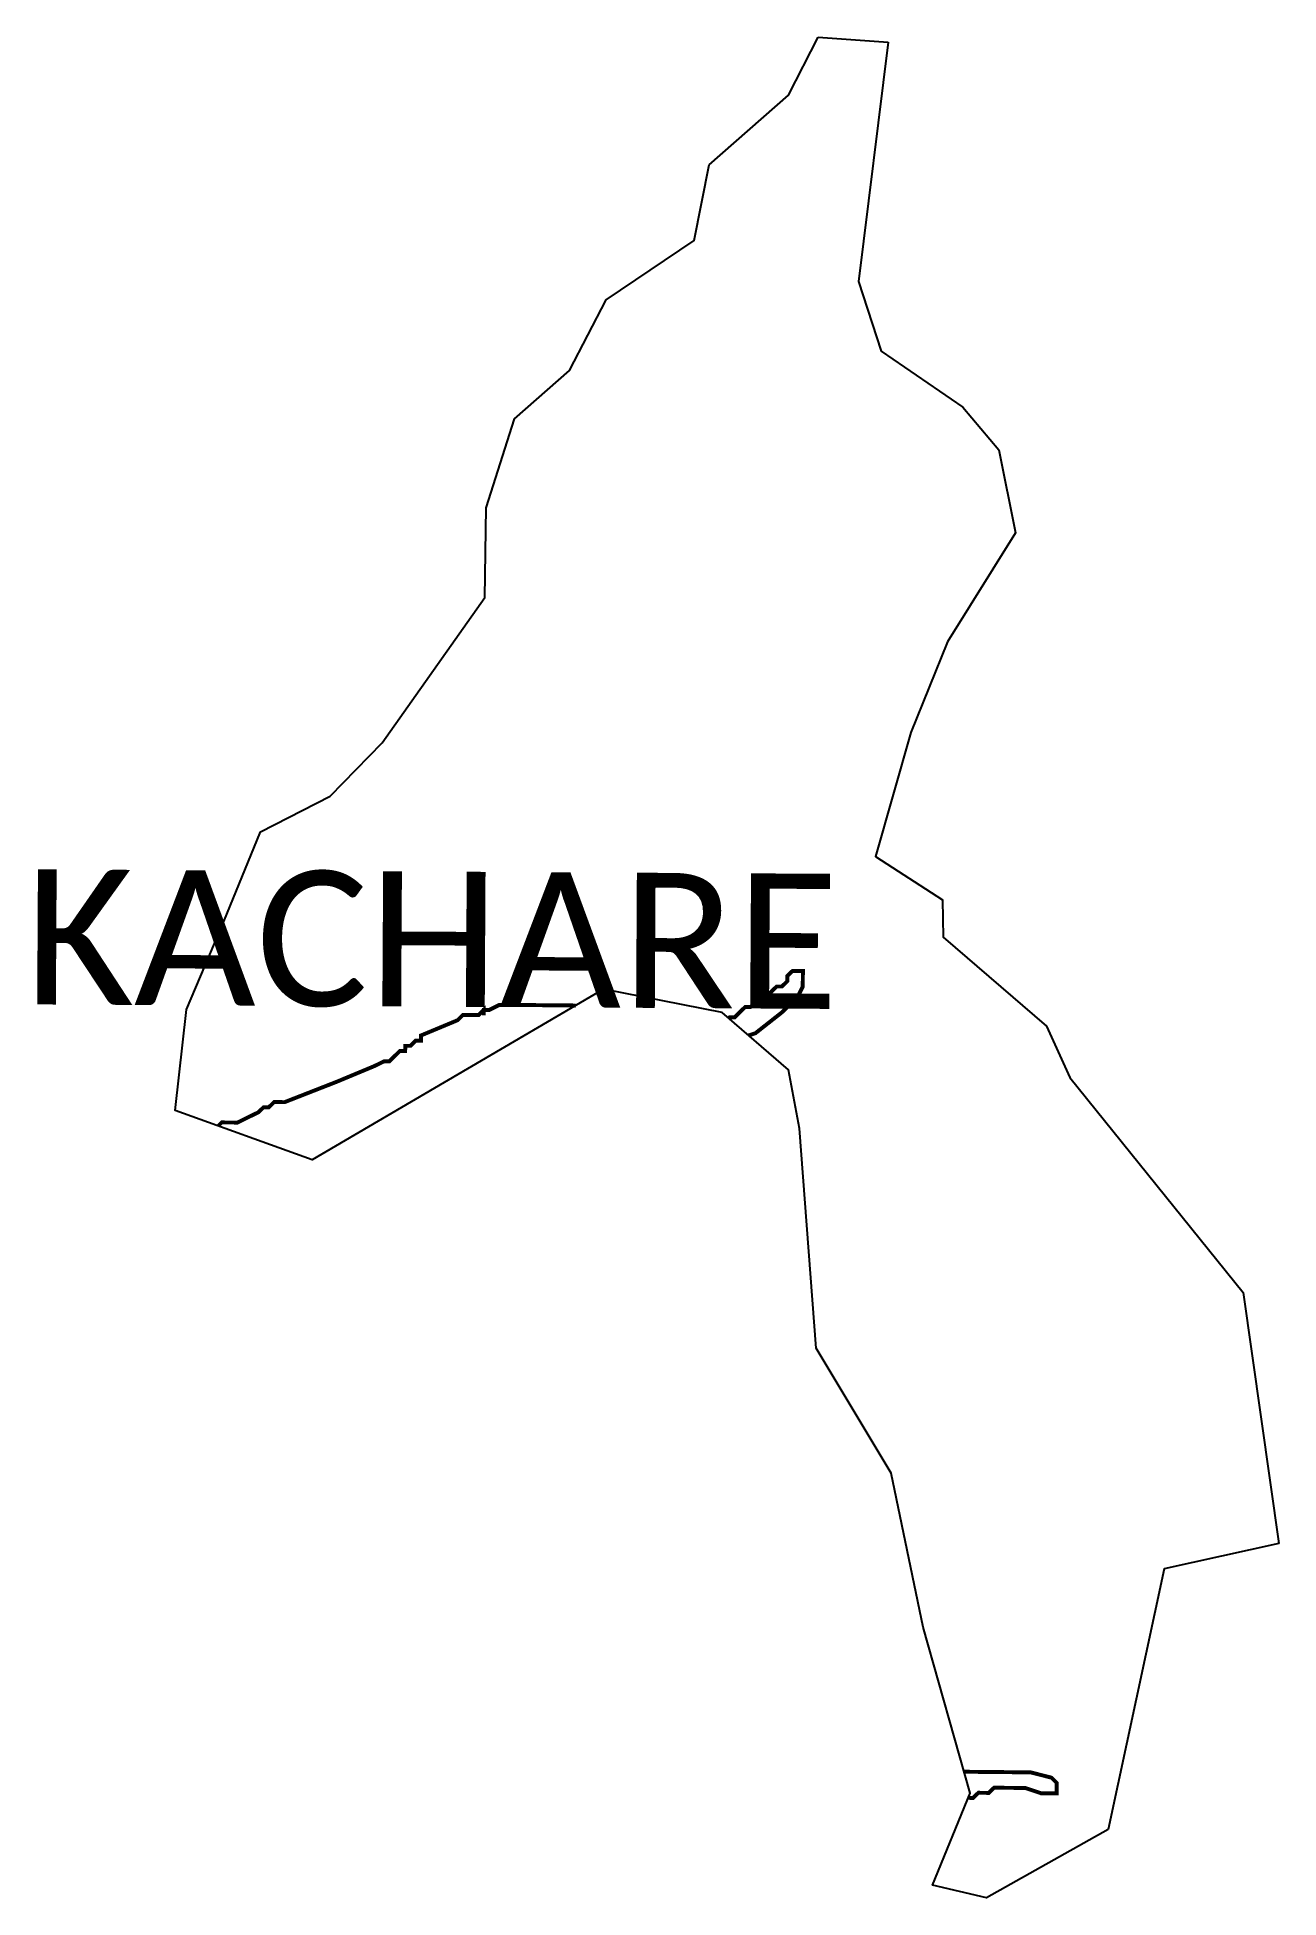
# Model space of a CAD drawing. Header units: metres. Extents: x 310969 to 311925, y 1908097 to 1909530.
import ezdxf

# ---------------------------------------------------------------- set-up
doc = ezdxf.new("R2010")
doc.units = ezdxf.units.M
for name, color, linetype in [('A-BLDG', 7, 'Continuous'), ('HAZARDS LINE', 1, 'Continuous'), ('village', 3, 'Continuous'), ('VILLAGE NAME', 250, 'Continuous')]:
    doc.layers.add(name, color=color, linetype=linetype)
doc.styles.get("Standard").update_dxf_attribs({"font": 'simplex.shx'})

msp = doc.modelspace()

# ---------------------------------------------------------------- linework, layer by layer
at = {"layer": 'A-BLDG', "color": 3, "true_color": 0x00ff00, "flags": 128}
msp.add_lwpolyline([(311570.6, 1909529.8), (311624.5, 1909526.1)], dxfattribs=at)
at = {"layer": 'HAZARDS LINE', "lineweight": 18, "const_width": 3.02}
for points in [[(311517, 1908761), (311522.3, 1908762.7), (311542.5, 1908778.6), (311554.7, 1908790.5), (311558.8, 1908798.6), (311558.8, 1908802.6), (311558.9, 1908810.6), (311554.9, 1908810.7), (311550.9, 1908810.7), (311546.8, 1908806.7), (311546.8, 1908802.7), (311542.7, 1908798.7), (311538.7, 1908798.7), (311534.6, 1908794.8), (311530.6, 1908790.8), (311522.5, 1908786.8), (311518.4, 1908782.8), (311514.4, 1908782.9), (311510.3, 1908778.9), (311506.3, 1908774.9), (311502.3, 1908774.9), (311501.6, 1908774.3)], [(311383.9, 1908784), (311381.7, 1908784.1), (311377.6, 1908784.1), (311373.6, 1908784.1), (311365.6, 1908784.2), (311349.5, 1908784.4), (311333.4, 1908784.5), (311325.3, 1908784.6), (311317.3, 1908780.6), (311313.2, 1908780.7), (311313.2, 1908776.6), (311313.2, 1908780.7), (311309.2, 1908776.7), (311305.2, 1908776.7), (311301.1, 1908776.7), (311297.1, 1908776.8), (311293.1, 1908772.8), (311264.8, 1908761), (311264.8, 1908757), (311260.7, 1908757), (311256.7, 1908753), (311252.7, 1908753), (311252.6, 1908749), (311248.6, 1908749.1), (311244.5, 1908745.1), (311240.5, 1908741.1), (311236.5, 1908741.1), (311228.4, 1908737.2), (311200.1, 1908725.4), (311159.7, 1908709.6), (311155.7, 1908709.7), (311151.7, 1908709.7), (311147.6, 1908705.7), (311143.6, 1908705.7), (311139.5, 1908701.8), (311123.4, 1908693.9), (311111.3, 1908694), (311108.6, 1908691.3)], [(311469.3, 1908686.7), (311469.3, 1908686.7)], [(311469.3, 1908686.7), (311469.3, 1908686.7)], [(311686.3, 1908173.8), (311689.9, 1908173.7), (311694, 1908177.7), (311702, 1908177.6), (311706.1, 1908181.6), (311730.2, 1908181.4), (311742.3, 1908177.3), (311754.3, 1908177.2), (311754.4, 1908185.2), (311750.4, 1908189.3), (311734.4, 1908193.4), (311683.1, 1908193.9)]]:
    msp.add_lwpolyline(points, dxfattribs=at)
at = {"layer": 'village', "color": 3, "true_color": 0x00ff00}
for points in [[(311925.4, 1908369.6, 0), (311837.2, 1908350.2, 0), (311793.9, 1908149.3, 0), (311700.2, 1908096.8, 0), (311658.8, 1908106.5, 0), (311687.8, 1908177.3, 0), (311651.6, 1908305.3, 0), (311626.8, 1908423.8, 0), (311569.1, 1908520.2, 0), (311556.2, 1908689.3, 0), (311547.7, 1908734.4, 0), (311496.7, 1908778.6, 0), (311405.4, 1908796.6, 0), (311181, 1908665.2, 0), (311075.5, 1908703.2, 0), (311084.3, 1908781, 0), (311112.9, 1908848.8, 0), (311141.2, 1908917.8, 0), (311194.9, 1908945.2, 0), (311235, 1908986.4, 0), (311314, 1909098.3, 0), (311314.9, 1909167.5, 0), (311336.9, 1909235.8, 0), (311379.1, 1909273.1, 0), (311407.4, 1909327.5, 0), (311475.1, 1909373.3, 0), (311486.8, 1909431.6, 0), (311547.9, 1909485.3, 0), (311570.6, 1909529.9, 0)], [(311624.5, 1909526.1, 0), (311601.7, 1909341.6, 0), (311619.2, 1909288, 0), (311682, 1909244.9, 0), (311709.8, 1909212, 0), (311722.5, 1909148, 0), (311670.3, 1909064.1, 0), (311641.9, 1908994.4, 0), (311614.8, 1908898.7, 0), (311666.3, 1908865.4, 0), (311667, 1908836.7, 0), (311746.6, 1908768.1, 0), (311764.5, 1908728.7, 0), (311897.9, 1908562.9, 0), (311925.4, 1908369.6, 0)]]:
    msp.add_polyline3d(points, dxfattribs=at)

# ---------------------------------------------------------------- texts
at = {"layer": 'VILLAGE NAME', "insert": (310960, 1908889), "char_height": 104.042, "attachment_point": 1, "rotation": 359.6762}
msp.add_mtext_dynamic_manual_height_columns('{\\fCalibri|b0|i0|c0|p34;KACHARE}', width=942.03, gutter_width=520.2, heights=[0], dxfattribs=at)

doc.saveas('drawing.dxf')
